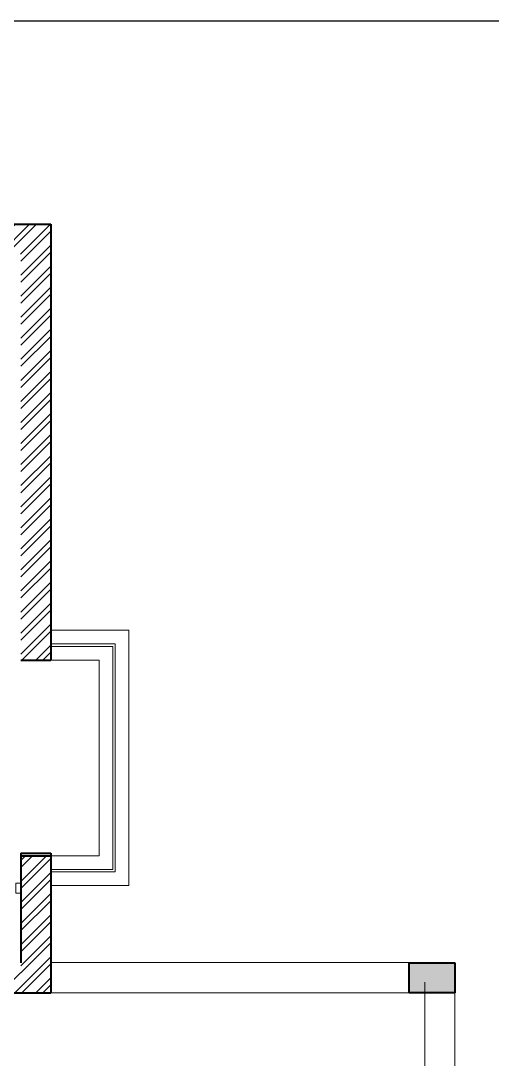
# Model space of a CAD drawing. Header units: feet. Extents: x 3576 to 8206, y -9151 to -6616.
# Drawn here: x 7626.5 to 7768, y -8276.1 to -7964.2 of the extents above; entities that cross this region are included whole.
import ezdxf

# ---------------------------------------------------------------- set-up
doc = ezdxf.new("R2010")
doc.units = ezdxf.units.FT
for name, color, linetype, lineweight in [('1fr', 233, 'CONTINUOUS', 5), ('A-GFLR-MBND', 12, 'CONTINUOUS', 5), ('COLUMN', 254, 'CONTINUOUS', 30), ('STAIR', 184, 'CONTINUOUS', 9), ('Wall1', 7, 'CONTINUOUS', 40)]:
    doc.layers.add(name, color=color, linetype=linetype, lineweight=lineweight)

msp = doc.modelspace()

# ---------------------------------------------------------------- hatches: boundary and pattern name
at = {"layer": 'COLUMN', "lineweight": 25}
h = msp.add_hatch(dxfattribs=at)
h.set_pattern_fill('ANSI32', color=32, scale=0.469565, style=0)
h.set_pattern_definition([(45, (7612.005, -8156.274), (-3.16261, 3.16261), []), (45, (7614.1133, -8156.274), (-3.16261, 3.16261), [])])
h.paths.add_polyline_path([(7635.4831, -8025.3145), (7612.0049, -8025.3145), (7612.0049, -8034.3145), (7626.4831, -8034.3145), (7626.4831, -8156.274), (7635.4831, -8156.274)])
h = msp.add_hatch(dxfattribs=at)
h.set_pattern_fill('ANSI32', color=32, scale=0.469565, style=0)
h.set_pattern_definition([(45, (7612.005, -8256.184), (-3.1626, 3.1626), []), (45, (7614.1133, -8256.184), (-3.1626, 3.1626), [])])
h.paths.add_polyline_path([(7626.4831, -8214.9696), (7635.4831, -8214.9696), (7635.4831, -8256.1841), (7612.0049, -8256.0566), (7612.0049, -8250.187), (7626.4831, -8250.187)])
at = {"layer": 'COLUMN'}
msp.add_hatch(color=256, dxfattribs=at).paths.add_polyline_path([(7743.0969, -8247.1841), (7743.0969, -8256.1841), (7756.7926, -8256.1841), (7756.7926, -8247.1841)])

# ---------------------------------------------------------------- linework, layer by layer
at = {"layer": '1fr', "lineweight": 30}
msp.add_line((7626.4831, -8226.3112), (7626.4831, -8247.1841), dxfattribs=at)
at = {"layer": '1fr', "lineweight": 20}
msp.add_lwpolyline([(7626.4831, -8223.1841), (7626.4831, -8226.2507), (7624.9498, -8226.2507), (7624.9498, -8223.1841)], close=True, dxfattribs=at)
at = {"layer": 'A-GFLR-MBND', "color": 150}
for p, q in [((7635.4831, -8147.274), (7658.9614, -8147.274)), ((7658.9614, -8147.274), (7658.9614, -8223.9696)), ((7635.4831, -8151.3827), (7654.8527, -8151.3827)), ((7635.4831, -8152.1653), (7654.0701, -8152.1653)), ((7654.0701, -8219.0783), (7654.0701, -8152.1653)), ((7654.8527, -8219.8609), (7654.8527, -8151.3827)), ((7635.4831, -8156.274), (7649.9614, -8156.274)), ((7649.9614, -8156.274), (7649.9614, -8214.9696)), ((7635.4831, -8214.9696), (7649.9614, -8214.9696)), ((7635.4831, -8219.0783), (7654.0701, -8219.0783)), ((7635.4831, -8219.8609), (7654.8527, -8219.8609)), ((7635.4831, -8223.9696), (7658.9614, -8223.9696))]:
    msp.add_line(p, q, dxfattribs=at)
at = {"layer": 'A-GFLR-MBND', "color": 1, "lineweight": 30}
for points in [[(7905.6033, -7964.2211), (7905.6033, -8704.099), (6809.6196, -8704.099), (6809.6196, -7964.2211)], [(7743.0969, -8247.1841), (7743.0969, -8256.1841), (7756.7926, -8256.1841), (7756.7926, -8247.1841)]]:
    msp.add_lwpolyline(points, close=True, dxfattribs=at)
at = {"layer": 'COLUMN', "lineweight": 40}
for p, q in [((7743.0969, -8256.1841), (7743.0969, -8247.1841)), ((7743.0969, -8247.1841), (7756.7926, -8247.1841)), ((7756.7926, -8247.1841), (7756.7926, -8256.1841)), ((7756.7926, -8256.1841), (7743.0969, -8256.1841))]:
    msp.add_line(p, q, dxfattribs=at)
at = {"layer": 'STAIR', "color": 7, "lineweight": 5}
for p, q in [((7635.4831, -8247.0566), (7756.7926, -8247.0566)), ((7756.7926, -8247.0566), (7756.7926, -8456.5139)), ((7747.7926, -8252.9261), (7747.7926, -8450.6443)), ((7635.4831, -8256.1841), (7747.7926, -8256.1841))]:
    msp.add_line(p, q, dxfattribs=at)
at = {"layer": 'Wall1'}
for p, q in [((7596.3527, -8025.3145), (7635.4831, -8025.3145)), ((7635.4831, -8025.3145), (7635.4831, -8156.274)), ((7626.4831, -8156.274), (7635.4831, -8156.274)), ((7626.4831, -8214.1841), (7626.4831, -8247.1841)), ((7626.4831, -8214.1841), (7635.4831, -8214.1841)), ((7626.4831, -8214.9696), (7635.4831, -8214.9696)), ((7635.4831, -8214.1841), (7635.4831, -8253.0537)), ((7635.4831, -8214.9696), (7635.4831, -8256.1841)), ((7612.0049, -8256.1841), (7635.4831, -8256.1841))]:
    msp.add_line(p, q, dxfattribs=at)

doc.saveas('drawing.dxf')
